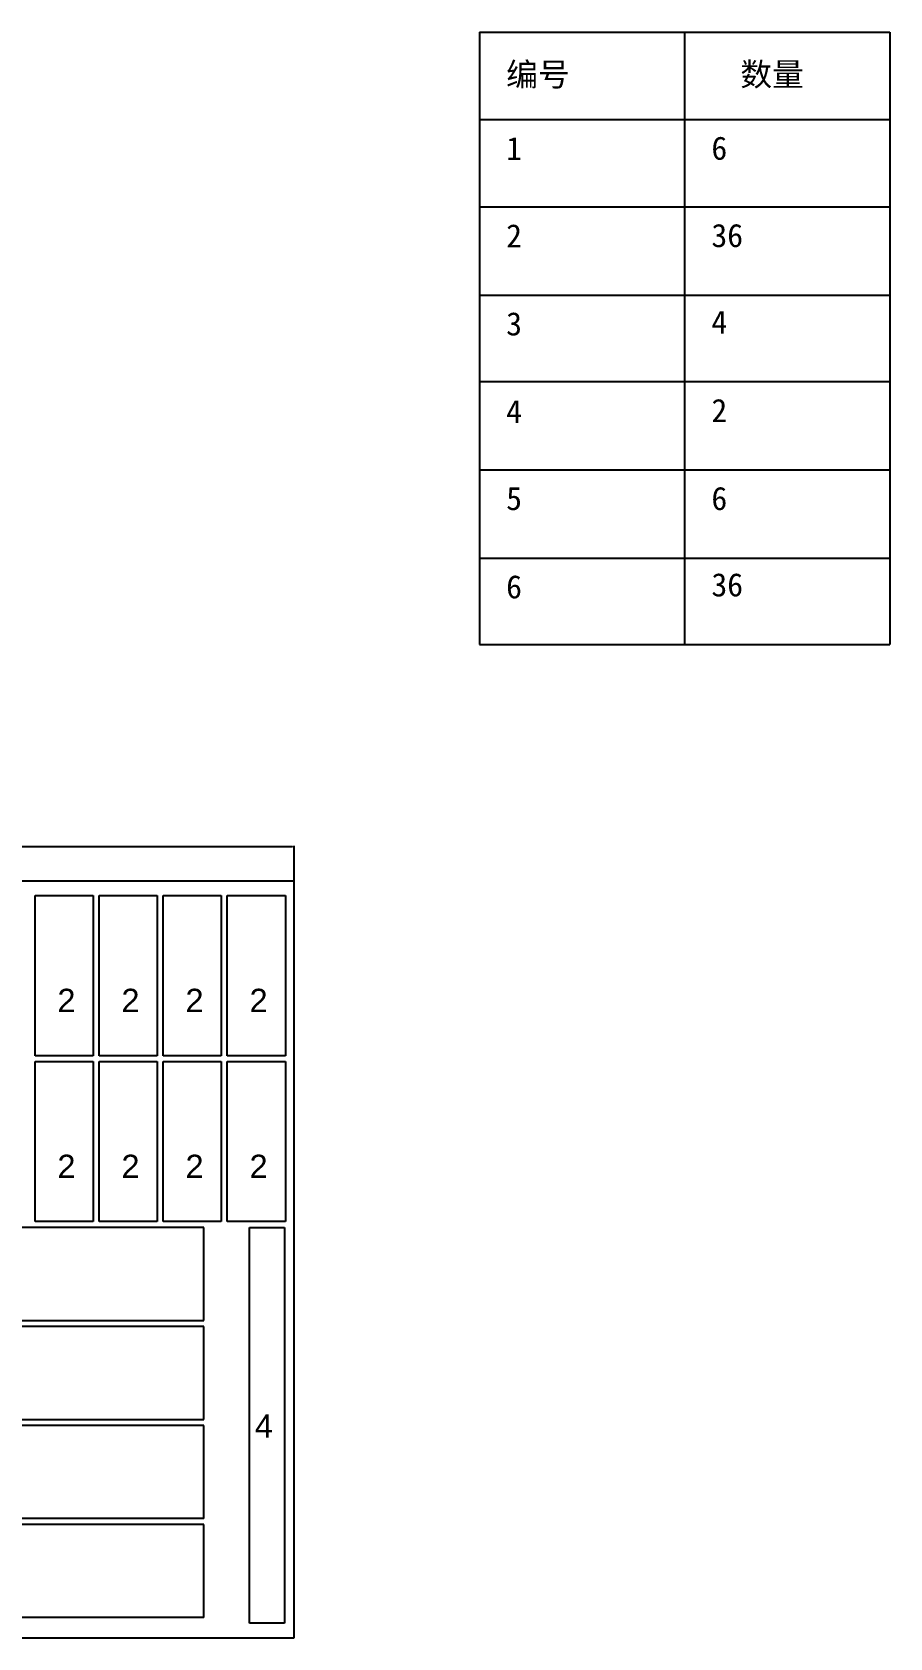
# Model space of a CAD drawing. Header units: millimetres. Extents: x 3071 to 7075, y 1504 to 4997.
# Drawn here: x 5602 to 7075, y 1953 to 4711 of the extents above; entities that cross this region are included whole.
import ezdxf

# ---------------------------------------------------------------- set-up
doc = ezdxf.new("R2010")
doc.units = ezdxf.units.MM
doc.layers.add('尺寸标注', color=6, linetype='Continuous')
doc.layers.add('标号', color=4, linetype='Continuous')
doc.styles.get("Standard").update_dxf_attribs({"font": 'arial.ttf'})
doc.dimstyles.new('边框总尺寸', dxfattribs={"dimtxt": 40, "dimasz": 2.5, "dimexe": 1.25, "dimexo": 0.625, "dimtad": 1, "dimtxsty": 'Standard', "dimcen": 2.5, "dimclrd": 6, "dimclre": 6, "dimclrt": 6, "dimadec": 0, "dimazin": 0, "dimtfac": 1, "dimtmove": 0, "dimatfit": 3, "dimfxl": 0, "dimarcsym": 0})

# ---------------------------------------------------------------- blocks, each defined once
blk = doc.blocks.new('*D31')
at = {"layer": 'Defpoints', "color": 0, "transparency": 16777216}
for p in [(6051.6, 3311.6), (4051.6, 3252.5), (6051.6, 3252.5)]:
    blk.add_point(p, dxfattribs=at)
at = {"layer": '尺寸标注', "color": 6, "lineweight": -2, "transparency": 16777216}
for p, q in [((4051.6, 3253.1), (4051.6, 3312.8)), ((4054.1, 3311.6), (6049.1, 3311.6)), ((6051.6, 3253.1), (6051.6, 3312.8))]:
    blk.add_line(p, q, dxfattribs=at)
at = {"layer": '尺寸标注', "color": 6, "transparency": 16777216}
for points in [[(4054.1, 3312), (4054.1, 3311.2), (4051.6, 3311.6)], [(6049.1, 3312), (6049.1, 3311.2), (6051.6, 3311.6)]]:
    blk.add_solid(points, dxfattribs=at)
at = {"layer": '尺寸标注', "color": 6, "transparency": 16777216, "insert": (5051.6, 3332.6), "char_height": 40, "attachment_point": 5}
blk.add_mtext('2000', dxfattribs=at)

msp = doc.modelspace()

# ---------------------------------------------------------------- linework, layer by layer
for p, q in [((6370.014, 4710.711), (7075.079, 4710.711)), ((6370.014, 4710.711), (6370.014, 3659.002)), ((6722.547, 4710.711), (6722.547, 3659.002)), ((7075.079, 4710.711), (7075.079, 3659.002)), ((6370.014, 4560.711), (7075.079, 4560.711)), ((6370.014, 4410.711), (7075.079, 4410.711)), ((6370.014, 4259.002), (7075.079, 4259.002)), ((6370.014, 4110.711), (7075.079, 4110.711)), ((6370.014, 3959.002), (7075.079, 3959.002)), ((6370.014, 3807.293), (7075.079, 3807.293)), ((6370.014, 3659.002), (7075.079, 3659.002)), ((6051.592, 3252.515), (4051.592, 3252.515)), ((5606.592, 2952.515), (5606.592, 3227.515)), ((5606.592, 3227.515), (5706.592, 3227.515)), ((5706.592, 3227.515), (5706.592, 2952.515)), ((5716.592, 2952.515), (5716.592, 3227.515)), ((5716.592, 3227.515), (5816.592, 3227.515)), ((5816.592, 3227.515), (5816.592, 2952.515)), ((5826.592, 2952.515), (5826.592, 3227.515)), ((5826.592, 3227.515), (5926.592, 3227.515)), ((5926.592, 3227.515), (5926.592, 2952.515)), ((5936.592, 2952.515), (5936.592, 3227.515)), ((5936.592, 3227.515), (6036.592, 3227.515)), ((6036.592, 3227.515), (6036.592, 2952.515)), ((6051.592, 1952.515), (6051.592, 3252.515)), ((5706.592, 2952.515), (5606.592, 2952.515)), ((5816.592, 2952.515), (5716.592, 2952.515)), ((5926.592, 2952.515), (5826.592, 2952.515)), ((6036.592, 2952.515), (5936.592, 2952.515)), ((5606.592, 2667.515), (5606.592, 2942.515)), ((5606.592, 2942.515), (5706.592, 2942.515)), ((5706.592, 2942.515), (5706.592, 2667.515)), ((5716.592, 2667.515), (5716.592, 2942.515)), ((5716.592, 2942.515), (5816.592, 2942.515)), ((5816.592, 2942.515), (5816.592, 2667.515)), ((5826.592, 2667.515), (5826.592, 2942.515)), ((5826.592, 2942.515), (5926.592, 2942.515)), ((5926.592, 2942.515), (5926.592, 2667.515)), ((5936.592, 2667.515), (5936.592, 2942.515)), ((5936.592, 2942.515), (6036.592, 2942.515)), ((6036.592, 2942.515), (6036.592, 2667.515)), ((5896.592, 2657.515), (5296.592, 2657.515)), ((5706.592, 2667.515), (5606.592, 2667.515)), ((5816.592, 2667.515), (5716.592, 2667.515)), ((5926.592, 2667.515), (5826.592, 2667.515)), ((5896.592, 2497.515), (5896.592, 2657.515)), ((6036.592, 2667.515), (5936.592, 2667.515)), ((5975.144, 1977.515), (5975.144, 2657.515)), ((5975.144, 2657.515), (6035.144, 2657.515)), ((6035.144, 2657.515), (6035.144, 1977.515)), ((5296.592, 2497.515), (5896.592, 2497.515)), ((5896.592, 2487.515), (5296.592, 2487.515)), ((5896.592, 2327.515), (5896.592, 2487.515)), ((5296.592, 2327.515), (5896.592, 2327.515)), ((5896.592, 2317.515), (5296.592, 2317.515)), ((5896.592, 2157.515), (5896.592, 2317.515)), ((5896.592, 2157.515), (5296.592, 2157.515)), ((5896.592, 2147.515), (5296.592, 2147.515)), ((5896.592, 1987.515), (5896.592, 2147.515)), ((5896.592, 1987.515), (5296.592, 1987.515)), ((6035.144, 1977.515), (5975.144, 1977.515)), ((4051.592, 1952.515), (6051.592, 1952.515))]:
    msp.add_line(p, q)

# ---------------------------------------------------------------- texts
at = {"layer": '标号', "char_height": 40, "attachment_point": 7}
for s, width, heights, insert in [('{\\fSimSun|b0|i0|c134|p2;编号}', 1605.41615, [52.667], (6415.938, 4613.716)), ('{\\fSimSun|b0|i0|c134|p2;数量}', 1605.41615, [52.667], (6818.156, 4613.716)), ('{\\fSimSun|b0|i0|c134|p2;1}', 1605.41615, [52.667], (6415.938, 4490.777)), ('{\\fSimSun|b0|i0|c134|p2;6}', 1605.41615, [52.667], (6768.47, 4490.777)), ('{\\fSimSun|b0|i0|c134|p2;2}', 1605.41615, [52.667], (6415.938, 4340.777)), ('{\\fSimSun|b0|i0|c134|p2;36}', 1605.41615, [52.667], (6768.47, 4340.777)), ('{\\fSimSun|b0|i0|c134|p2;3}', 1605.41615, [52.667], (6415.938, 4189.069)), ('{\\fSimSun|b0|i0|c134|p2;4}', 1605.41615, [52.667], (6768.47, 4192.486)), ('{\\fSimSun|b0|i0|c134|p2;4}', 1605.41615, [52.667], (6415.938, 4039.069)), ('{\\fSimSun|b0|i0|c134|p2;2}', 1605.41615, [52.667], (6768.47, 4040.777)), ('{\\fSimSun|b0|i0|c134|p2;5}', 1605.41615, [52.667], (6415.938, 3889.069)), ('{\\fSimSun|b0|i0|c134|p2;6}', 1605.41615, [52.667], (6768.47, 3889.069)), ('{\\fSimSun|b0|i0|c134|p2;36}', 1605.41615, [52.667], (6768.47, 3740.777)), ('{\\fSimSun|b0|i0|c134|p2;6}', 1605.41615, [52.667], (6415.938, 3737.36)), ('2  ', 70.10425, [0], (5645.084, 3027.486)), ('2  ', 70.10425, [0], (5755.084, 3027.486)), ('2  ', 70.10425, [0], (5865.084, 3027.486)), ('2  ', 70.10425, [0], (5975.084, 3027.486)), ('2  ', 70.10425, [0], (5645.084, 2742.486)), ('2  ', 70.10425, [0], (5755.084, 2742.486)), ('2  ', 70.10425, [0], (5865.084, 2742.486)), ('2  ', 70.10425, [0], (5975.084, 2742.486)), ('4 ', 70.10425, [0], (5984.065, 2296.382))]:
    msp.add_mtext_dynamic_manual_height_columns(s, width=width, gutter_width=12.5, heights=heights, dxfattribs=dict(at, insert=insert))

# ---------------------------------------------------------------- dimensions: what is measured, and where the dimension line sits
at = {"layer": '尺寸标注'}
dim = msp.add_aligned_dim(p1=(4051.592, 3252.515), p2=(6051.592, 3252.515), distance=59.062, dimstyle='边框总尺寸', dxfattribs=at)
dim.commit()
dim.dimension.update_dxf_attribs({"geometry": '*D31', "text_midpoint": (5051.592, 3332.624)})

doc.saveas('drawing.dxf')
